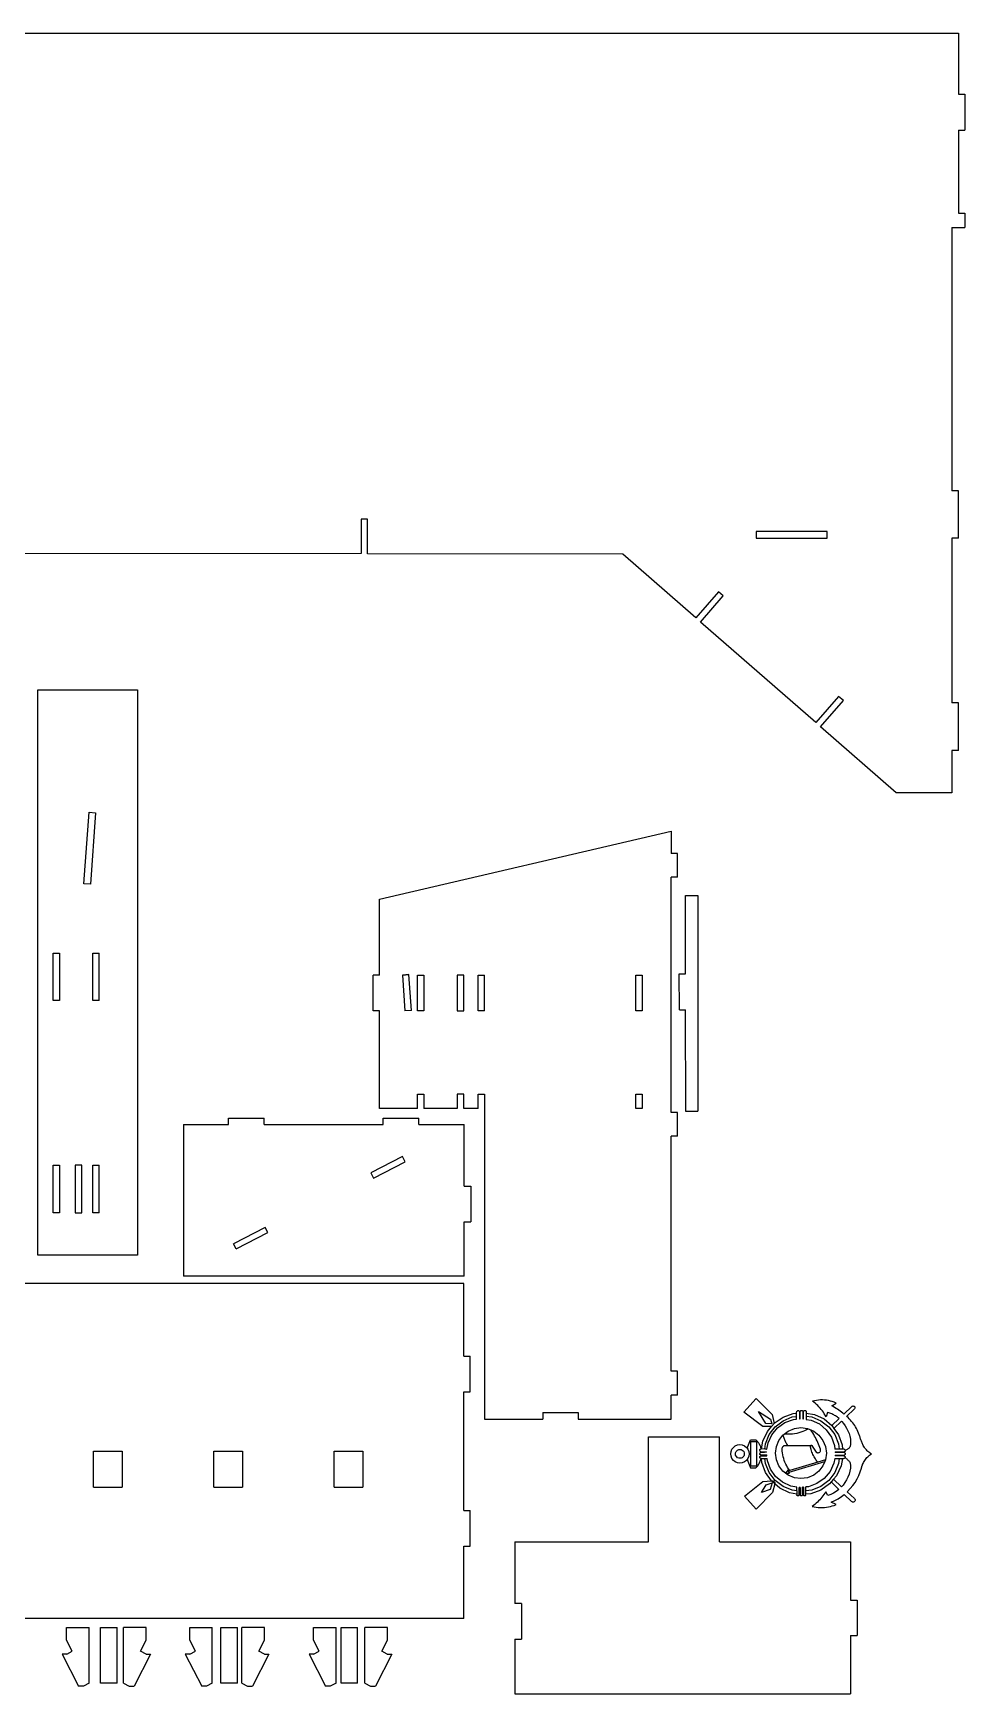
# Model space of a CAD drawing. Extents: x -1434 to 1434, y -966 to 966.
# Drawn here: x 497 to 806, y -103 to 448 of the extents above; entities that cross this region are included whole.
import ezdxf

# ---------------------------------------------------------------- set-up
doc = ezdxf.new("R2010")
doc.units = 0
doc.header["$MEASUREMENT"] = 0
doc.layers.get('0').update_dxf_attribs({"linetype": 'CONTINUOUS'})

msp = doc.modelspace()

# ---------------------------------------------------------------- linework, layer by layer
for p, q in [((268.1, 447.51), (803.99, 447.51)), ((803.99, 447.51), (803.99, 427.31)), ((803.99, 427.31), (806.12, 427.31)), ((806.12, 427.31), (806.12, 415.44)), ((803.99, 415.44), (806.12, 415.44)), ((803.99, 415.44), (803.99, 387.87)), ((803.99, 387.87), (806.12, 387.87)), ((806.12, 387.87), (806.12, 383.13)), ((801.87, 383.13), (806.12, 383.13)), ((801.87, 383.13), (801.87, 295.92)), ((804.01, 295.92), (801.87, 295.92)), ((804.01, 280.2), (804.01, 295.92)), ((606.05, 286.52), (606.05, 275.09)), ((608.18, 286.52), (606.05, 286.52)), ((608.18, 275.03), (608.18, 286.52)), ((736.95, 282.41), (736.95, 280.2)), ((760.52, 282.41), (736.95, 282.41)), ((760.52, 280.2), (760.52, 282.41)), ((606.05, 275.09), (465.17, 275.04)), ((736.95, 280.2), (760.52, 280.2)), ((804.01, 280.2), (801.87, 280.2)), ((801.87, 280.2), (801.87, 225.62)), ((692.75, 274.9), (608.18, 275.03)), ((716.92, 253.82), (692.75, 274.9)), ((724.46, 262.49), (716.92, 253.82)), ((718.52, 252.42), (726.06, 261.1)), ((726.06, 261.1), (724.46, 262.49)), ((756.71, 219.12), (718.52, 252.42)), ((498.91, 229.98), (531.88, 229.98)), ((498.91, 42.71), (498.91, 229.98)), ((531.88, 229.98), (531.88, 42.71)), ((764.26, 227.78), (756.71, 219.12)), ((758.31, 217.72), (765.86, 226.39)), ((765.86, 226.39), (764.26, 227.78)), ((804.01, 225.62), (801.87, 225.62)), ((804.01, 209.9), (804.01, 225.62)), ((783.37, 195.87), (758.31, 217.72)), ((804.01, 209.9), (801.87, 209.9)), ((801.87, 209.9), (801.87, 195.87)), ((801.87, 195.87), (783.37, 195.87)), ((514.12, 165.72), (515.86, 189.41)), ((515.86, 189.41), (518.04, 189.25)), ((518.04, 189.25), (516.3, 165.56)), ((612.11, 160.67), (708.81, 183.19)), ((708.81, 183.19), (708.81, 175.81)), ((710.9, 175.81), (708.81, 175.81)), ((710.9, 167.94), (710.9, 175.81)), ((516.3, 165.56), (514.12, 165.72)), ((710.9, 167.94), (708.81, 167.94)), ((708.81, 89.96), (708.81, 167.94)), ((612.11, 135.49), (612.11, 160.67)), ((713.51, 161.87), (717.6, 161.87)), ((713.54, 135.91), (713.51, 161.87)), ((717.6, 161.87), (717.6, 90.37)), ((503.94, 142.76), (506.06, 142.76)), ((503.94, 127.04), (503.94, 142.76)), ((506.06, 142.76), (506.06, 127.04)), ((517.13, 142.76), (519.26, 142.76)), ((517.13, 127.04), (517.13, 142.76)), ((519.26, 127.04), (519.26, 142.76)), ((609.98, 123.62), (609.98, 135.49)), ((612.11, 135.49), (609.98, 135.49)), ((621.88, 135.65), (619.7, 135.49)), ((619.7, 135.49), (621.88, 135.65)), ((619.7, 135.49), (620.57, 123.61)), ((622.75, 123.77), (621.88, 135.65)), ((621.88, 135.65), (621.88, 135.65)), ((624.73, 123.62), (624.73, 135.49)), ((624.73, 135.49), (626.85, 135.49)), ((626.85, 135.49), (626.85, 123.62)), ((640.05, 135.49), (637.92, 135.49)), ((637.92, 135.49), (637.92, 123.62)), ((640.05, 123.62), (640.05, 135.49)), ((644.82, 123.62), (644.82, 135.49)), ((644.82, 135.49), (646.96, 135.49)), ((646.96, 123.62), (646.96, 135.49)), ((697.1, 123.62), (697.1, 135.49)), ((697.1, 135.49), (699.2, 135.49)), ((699.2, 135.49), (699.2, 123.62)), ((711.5, 135.9), (713.54, 135.91)), ((711.51, 124), (711.5, 135.9)), ((506.06, 127.04), (503.94, 127.04)), ((519.26, 127.04), (517.13, 127.04)), ((612.11, 123.62), (609.98, 123.62)), ((612.11, 91.32), (612.11, 123.62)), ((622.75, 123.77), (620.57, 123.61)), ((626.85, 123.62), (624.73, 123.62)), ((637.92, 123.62), (640.05, 123.62)), ((646.96, 123.62), (644.82, 123.62)), ((699.2, 123.62), (697.1, 123.62)), ((711.51, 124), (713.59, 124)), ((713.63, 90.37), (713.59, 124)), ((624.73, 96.05), (626.85, 96.05)), ((624.73, 91.32), (624.73, 96.05)), ((626.85, 96.05), (626.85, 91.32)), ((637.92, 96.05), (637.92, 91.32)), ((640.05, 96.05), (637.92, 96.05)), ((640.05, 91.32), (640.05, 96.05)), ((644.82, 91.32), (644.82, 96.05)), ((644.82, 96.05), (646.96, 96.05)), ((646.96, 96.05), (646.96, -11.62)), ((697.1, 91.32), (697.1, 96.05)), ((697.1, 96.05), (699.2, 96.05)), ((699.2, 96.05), (699.2, 91.32)), ((562.08, 86), (562.08, 88.13)), ((562.08, 88.13), (573.94, 88.13)), ((573.94, 86), (573.94, 88.13)), ((624.73, 91.32), (612.11, 91.32)), ((613.35, 86), (613.35, 88.13)), ((613.35, 88.13), (625.22, 88.13)), ((625.22, 86), (625.22, 88.13)), ((637.92, 91.32), (626.85, 91.32)), ((644.82, 91.32), (640.05, 91.32)), ((699.2, 91.32), (697.1, 91.32)), ((710.9, 89.96), (708.81, 89.96)), ((710.9, 82.09), (710.9, 89.96)), ((713.6, 90.37), (713.63, 90.37)), ((713.63, 90.37), (717.6, 90.37)), ((547.13, 86), (562.08, 86)), ((547.13, 86), (547.13, 35.71)), ((573.94, 86), (613.35, 86)), ((625.22, 86), (640.16, 86)), ((640.16, 65.6), (640.16, 86)), ((710.9, 82.09), (708.81, 82.09)), ((708.81, 4.28), (708.81, 82.09)), ((503.94, 72.46), (506.06, 72.46)), ((503.94, 56.74), (503.94, 72.46)), ((506.06, 72.46), (506.06, 56.74)), ((513.42, 72.46), (511.24, 72.46)), ((511.24, 72.46), (511.24, 56.74)), ((513.42, 56.74), (513.42, 72.46)), ((517.13, 72.46), (519.26, 72.46)), ((517.13, 56.74), (517.13, 72.46)), ((519.26, 56.74), (519.26, 72.46)), ((619.78, 75.34), (609.28, 69.93)), ((610.17, 68.21), (620.66, 73.62)), ((620.66, 73.62), (619.78, 75.34)), ((609.28, 69.93), (610.17, 68.21)), ((640.16, 65.6), (642.37, 65.6)), ((642.37, 65.6), (642.37, 53.79)), ((506.06, 56.74), (503.94, 56.74)), ((511.24, 56.74), (513.42, 56.74)), ((519.26, 56.74), (517.13, 56.74)), ((574.28, 51.89), (563.79, 46.48)), ((564.67, 44.75), (575.17, 50.17)), ((575.17, 50.17), (574.28, 51.89)), ((640.16, 35.71), (640.16, 53.79)), ((640.16, 53.79), (642.37, 53.79)), ((564.67, 44.75), (563.79, 46.48)), ((531.88, 42.71), (498.91, 42.71)), ((640.1, 33.27), (326.8, 33.27)), ((640.16, 35.71), (547.13, 35.71)), ((640.1, 9.27), (640.1, 33.27)), ((640.1, 9.27), (642.23, 9.27)), ((642.23, -2.54), (642.23, 9.27)), ((710.9, 4.28), (708.81, 4.28)), ((710.9, -3.67), (710.9, 4.28)), ((640.1, -41.91), (640.1, -2.54)), ((640.1, -2.54), (642.23, -2.54)), ((710.9, -3.67), (708.81, -3.67)), ((708.81, -11.62), (708.81, -3.67)), ((732.92, -9.32), (737.01, -4.81)), ((737.01, -4.81), (742.23, -10.11)), ((756.92, -5.4), (756.27, -5.52)), ((757.59, -5.32), (756.92, -5.4)), ((758.25, -5.28), (757.59, -5.32)), ((758.92, -5.28), (758.25, -5.28)), ((759.59, -5.31), (758.92, -5.28)), ((760.25, -5.39), (759.59, -5.31)), ((760.91, -5.5), (760.25, -5.39)), ((761.56, -5.65), (760.91, -5.5)), ((666.23, -9.41), (666.23, -11.62)), ((666.23, -9.41), (677.97, -9.41)), ((677.97, -9.41), (677.97, -11.62)), ((739.16, -14.06), (732.92, -9.32)), ((740.14, -13.02), (737.72, -9.08)), ((737.72, -9.08), (741.67, -11.62)), ((742.23, -10.11), (742.94, -13.04)), ((742.98, -13), (745.89, -10.97)), ((745.87, -12.18), (748.9, -10.92)), ((745.89, -10.97), (749.22, -9.76)), ((748.9, -10.92), (750.39, -10.73)), ((749.22, -9.76), (750.39, -9.66)), ((750.39, -9.28), (750.4, -9.15)), ((750.39, -9.66), (750.39, -9.28)), ((750.39, -10.73), (750.39, -9.66)), ((750.39, -11.64), (750.39, -10.73)), ((750.4, -9.15), (750.45, -9.04)), ((750.45, -9.04), (750.53, -8.94)), ((750.53, -8.94), (750.63, -8.87)), ((750.63, -8.87), (750.74, -8.82)), ((750.74, -8.82), (750.86, -8.8)), ((750.86, -8.8), (750.99, -8.82)), ((750.99, -8.82), (751.1, -8.87)), ((751.1, -8.87), (751.2, -8.94)), ((751.2, -8.94), (751.27, -9.04)), ((751.27, -9.04), (751.32, -9.15)), ((751.32, -9.15), (751.34, -9.28)), ((751.34, -9.28), (751.34, -9.58)), ((751.34, -9.58), (751.54, -9.56)), ((751.34, -9.58), (751.34, -10.6)), ((751.34, -10.6), (751.54, -10.57)), ((751.34, -10.6), (751.34, -11.55)), ((751.54, -9.22), (751.56, -9.1)), ((751.54, -9.56), (751.54, -9.22)), ((751.54, -10.57), (751.54, -9.56)), ((751.54, -11.54), (751.54, -10.57)), ((751.56, -9.1), (751.61, -8.98)), ((751.61, -8.98), (751.68, -8.88)), ((751.68, -8.88), (751.78, -8.81)), ((751.78, -8.81), (751.89, -8.76)), ((751.89, -8.76), (752.02, -8.74)), ((752.02, -8.74), (752.14, -8.76)), ((752.14, -8.76), (752.26, -8.81)), ((752.26, -8.81), (752.35, -8.88)), ((752.35, -8.88), (752.43, -8.98)), ((752.43, -8.98), (752.48, -9.1)), ((752.48, -9.1), (752.49, -9.22)), ((752.49, -9.22), (752.49, -9.48)), ((752.49, -9.48), (752.63, -9.47)), ((752.49, -9.48), (752.49, -10.54)), ((752.49, -10.54), (752.63, -10.56)), ((752.49, -10.54), (752.49, -11.51)), ((752.63, -9.22), (752.64, -9.1)), ((752.63, -9.47), (752.63, -9.22)), ((752.63, -10.56), (752.63, -9.47)), ((752.63, -11.53), (752.63, -10.56)), ((752.64, -9.1), (752.69, -8.98)), ((752.69, -8.98), (752.77, -8.88)), ((752.77, -8.88), (752.86, -8.81)), ((752.86, -8.81), (752.98, -8.76)), ((752.98, -8.76), (753.1, -8.74)), ((753.1, -8.74), (753.22, -8.76)), ((753.22, -8.76), (753.34, -8.81)), ((753.34, -8.81), (753.44, -8.88)), ((753.44, -8.88), (753.51, -8.98)), ((753.51, -8.98), (753.56, -9.1)), ((753.56, -9.1), (753.58, -9.22)), ((753.58, -9.22), (753.58, -9.6)), ((753.58, -9.6), (753.58, -10.68)), ((753.58, -9.6), (756.26, -10.08)), ((753.58, -10.68), (753.58, -11.7)), ((753.58, -10.68), (755.39, -10.92)), ((755.39, -10.92), (758.42, -12.18)), ((756.27, -5.52), (755.62, -5.68)), ((756.08, -6.02), (755.62, -5.68)), ((756.53, -6.39), (756.08, -6.02)), ((756.26, -10.08), (759.47, -11.58)), ((756.96, -6.77), (756.53, -6.39)), ((757.38, -7.16), (756.96, -6.77)), ((757.79, -7.57), (757.38, -7.16)), ((758.17, -8), (757.79, -7.57)), ((758.55, -8.44), (758.17, -8)), ((758.9, -8.89), (758.55, -8.44)), ((759.24, -9.36), (758.9, -8.89)), ((759.55, -9.84), (759.24, -9.36)), ((759.85, -10.34), (759.55, -9.84)), ((760.13, -10.84), (759.85, -10.34)), ((760.65, -9.41), (760.13, -10.84)), ((761, -9.52), (760.65, -9.41)), ((761.34, -9.64), (761, -9.52)), ((761.68, -9.77), (761.34, -9.64)), ((762.2, -5.84), (761.56, -5.65)), ((762.01, -9.9), (761.68, -9.77)), ((762, -7.2), (763.45, -6.33)), ((762.49, -7.48), (762, -7.2)), ((762.34, -10.05), (762.01, -9.9)), ((762.83, -6.06), (762.2, -5.84)), ((762.66, -10.22), (762.34, -10.05)), ((762.97, -7.77), (762.49, -7.48)), ((762.98, -10.39), (762.66, -10.22)), ((763.45, -6.33), (762.83, -6.06)), ((763.44, -8.06), (762.97, -7.77)), ((763.29, -10.57), (762.98, -10.39)), ((763.6, -10.76), (763.29, -10.57)), ((763.91, -8.37), (763.44, -8.06)), ((763.9, -10.97), (763.6, -10.76)), ((764.19, -11.18), (763.9, -10.97)), ((764.37, -8.69), (763.91, -8.37)), ((764.83, -9.01), (764.37, -8.69)), ((765.28, -9.34), (764.83, -9.01)), ((765.72, -9.68), (765.28, -9.34)), ((766.03, -9.93), (765.72, -9.68)), ((768.68, -7.43), (766.03, -9.93)), ((766.96, -10.71), (769.5, -8.3)), ((767.01, -10.76), (766.96, -10.71)), ((767.42, -11.13), (767.01, -10.76)), ((768.68, -7.43), (768.8, -7.33)), ((768.8, -7.33), (768.95, -7.28)), ((768.95, -7.28), (769.11, -7.26)), ((769.11, -7.26), (769.26, -7.29)), ((769.26, -7.29), (769.4, -7.35)), ((769.4, -7.35), (769.53, -7.45)), ((769.6, -8.18), (769.5, -8.3)), ((769.53, -7.45), (769.62, -7.58)), ((769.67, -8.04), (769.6, -8.18)), ((769.62, -7.58), (769.68, -7.72)), ((769.69, -7.88), (769.67, -8.04)), ((769.68, -7.72), (769.69, -7.88)), ((646.96, -11.62), (666.23, -11.62)), ((677.97, -11.62), (708.81, -11.62)), ((742.09, -14.06), (739.16, -14.06)), ((739.18, -18.93), (740.69, -15.72)), ((742.13, -13.18), (740.14, -13.02)), ((740.69, -15.72), (742.09, -14.06)), ((741.28, -16.77), (743.28, -14.17)), ((741.67, -11.62), (742.13, -13.18)), ((742.09, -14.06), (742.94, -13.04)), ((742.16, -16.78), (744.06, -14.49)), ((742.94, -13.04), (742.98, -13)), ((743.28, -14.17), (745.87, -12.18)), ((744.06, -14.49), (746.5, -12.77)), ((746.29, -16.58), (747.6, -15.58)), ((746.5, -12.77), (749.29, -11.74)), ((747.6, -15.58), (749.63, -14.74)), ((749.73, -16.48), (749.05, -16.57)), ((749.29, -11.74), (750.39, -11.64)), ((749.63, -14.74), (751.81, -14.45)), ((750.41, -16.35), (749.73, -16.48)), ((751.08, -16.18), (750.41, -16.35)), ((751.74, -15.98), (751.08, -16.18)), ((751.34, -11.55), (751.54, -11.54)), ((752.39, -15.75), (751.74, -15.98)), ((751.81, -14.45), (753.99, -14.74)), ((753.02, -15.48), (752.39, -15.75)), ((752.49, -11.51), (752.63, -11.53)), ((752.49, -11.51), (752.49, -11.54)), ((753.64, -15.17), (753.02, -15.48)), ((753.58, -11.7), (755.2, -11.97)), ((754.24, -14.84), (753.64, -15.17)), ((753.99, -14.74), (754.24, -14.84)), ((754.24, -14.84), (755.08, -15.19)), ((755.41, -15.69), (755.08, -15.19)), ((755.08, -15.19), (756.03, -15.58)), ((755.2, -11.97), (757.91, -13.22)), ((755.73, -16.2), (755.41, -15.69)), ((756.03, -16.71), (755.73, -16.2)), ((756.03, -15.58), (757.77, -16.92)), ((757.91, -13.22), (760.2, -15.13)), ((758.42, -12.18), (761.02, -14.17)), ((759.47, -11.58), (762.02, -13.73)), ((760.2, -15.13), (761.92, -17.56)), ((761.02, -14.17), (763.01, -16.77)), ((764.48, -11.4), (762.02, -13.73)), ((762.02, -13.73), (762.19, -13.87)), ((762.19, -13.87), (762.76, -14.68)), ((762.76, -14.68), (765.25, -12.32)), ((762.76, -14.68), (764.22, -16.78)), ((764.48, -11.4), (764.19, -11.18)), ((765.25, -12.32), (765.31, -12.37)), ((765.31, -12.37), (765.92, -13.09)), ((765.92, -13.09), (766.47, -13.86)), ((766.47, -13.86), (766.96, -14.67)), ((766.96, -14.67), (767.39, -15.52)), ((767.39, -15.52), (767.74, -16.39)), ((767.83, -11.53), (767.42, -11.13)), ((767.74, -16.39), (768.02, -17.3)), ((768.23, -11.93), (767.83, -11.53)), ((768.6, -12.36), (768.23, -11.93)), ((768.96, -12.8), (768.6, -12.36)), ((769.3, -13.26), (768.96, -12.8)), ((769.62, -13.73), (769.3, -13.26)), ((769.92, -14.21), (769.62, -13.73)), ((770.2, -14.7), (769.92, -14.21)), ((770.46, -15.21), (770.2, -14.7)), ((770.7, -15.72), (770.46, -15.21)), ((770.92, -16.25), (770.7, -15.72)), ((771.11, -16.78), (770.92, -16.25)), ((701.25, -17.52), (724.82, -17.52)), ((701.25, -52.33), (701.25, -17.52)), ((724.82, -52.33), (724.82, -17.52)), ((728.63, -22.34), (728.93, -21.61)), ((728.93, -21.61), (729.42, -20.98)), ((729.42, -20.98), (730.05, -20.49)), ((730.05, -20.49), (730.78, -20.19)), ((730.53, -22.09), (730.83, -21.86)), ((730.78, -20.19), (731.57, -20.08)), ((730.83, -21.86), (731.19, -21.71)), ((731.19, -21.71), (731.57, -21.66)), ((731.57, -20.08), (732.36, -20.19)), ((731.57, -21.66), (731.95, -21.71)), ((731.95, -21.71), (732.3, -21.86)), ((732.3, -21.86), (732.61, -22.09)), ((732.36, -20.19), (733.09, -20.49)), ((733.09, -20.49), (733.72, -20.98)), ((733.72, -20.98), (733.96, -21.29)), ((733.96, -21.29), (735.14, -18.48)), ((733.96, -21.29), (734.21, -21.61)), ((734.21, -21.61), (734.51, -22.34)), ((735.14, -18.48), (736.88, -18.48)), ((735.19, -18.99), (737.13, -18.99)), ((735.19, -27.21), (735.19, -18.99)), ((736.88, -18.48), (737.09, -18.68)), ((737.09, -18.68), (737.29, -18.9)), ((737.13, -18.99), (737.13, -27.21)), ((737.29, -18.9), (737.48, -19.13)), ((737.48, -19.13), (737.66, -19.36)), ((737.66, -19.36), (737.83, -19.61)), ((737.83, -19.61), (737.98, -19.86)), ((737.98, -19.86), (738.12, -20.12)), ((738.12, -20.12), (738.25, -20.39)), ((738.13, -21.94), (738.16, -21.82)), ((738.14, -22.06), (738.13, -21.94)), ((738.16, -21.82), (738.21, -21.71)), ((738.21, -21.71), (738.29, -21.62)), ((738.25, -20.39), (738.36, -20.66)), ((738.29, -21.62), (738.39, -21.56)), ((738.36, -20.66), (738.46, -20.94)), ((738.39, -21.56), (738.5, -21.52)), ((738.46, -20.94), (738.55, -21.23)), ((738.5, -21.52), (738.62, -21.51)), ((738.55, -21.23), (738.62, -21.51)), ((738.72, -21.52), (738.62, -21.51)), ((738.72, -21.52), (739.18, -18.93)), ((739.8, -21.56), (738.72, -21.52)), ((739.8, -21.56), (740.03, -19.79)), ((740.41, -21.59), (739.8, -21.56)), ((740.03, -19.79), (741.28, -16.77)), ((740.41, -21.59), (740.55, -21.59)), ((740.55, -21.59), (740.91, -19.49)), ((740.91, -19.49), (742.16, -16.78)), ((743.39, -22.88), (743.67, -20.7)), ((743.67, -20.7), (744.51, -18.66)), ((744.51, -18.66), (745.85, -16.92)), ((745.59, -21.43), (745.6, -21.31)), ((745.59, -21.56), (745.59, -21.43)), ((745.62, -22.2), (745.59, -21.56)), ((745.6, -21.31), (745.63, -21.19)), ((745.63, -21.19), (745.66, -21.07)), ((745.66, -21.07), (745.71, -20.95)), ((745.71, -20.95), (745.77, -20.84)), ((745.77, -20.84), (745.83, -20.74)), ((745.83, -20.74), (745.91, -20.64)), ((745.85, -16.92), (746.29, -16.58)), ((745.85, -16.92), (745.94, -17.22)), ((745.91, -20.64), (746, -20.55)), ((745.94, -17.22), (746.03, -17.51)), ((746, -20.55), (746.09, -20.46)), ((746.03, -17.51), (746.13, -17.81)), ((746.09, -20.46), (746.19, -20.39)), ((746.13, -17.81), (746.23, -18.1)), ((746.19, -20.39), (746.29, -20.32)), ((746.23, -18.1), (746.34, -18.39)), ((746.98, -16.63), (746.29, -16.58)), ((746.29, -20.32), (747.31, -20.32)), ((746.34, -18.39), (746.46, -18.67)), ((746.46, -18.67), (746.59, -18.96)), ((746.59, -18.96), (746.72, -19.24)), ((746.72, -19.24), (746.86, -19.51)), ((746.86, -19.51), (747, -19.79)), ((747.67, -16.65), (746.98, -16.63)), ((747, -19.79), (747.15, -20.06)), ((747.15, -20.06), (747.31, -20.32)), ((747.31, -20.32), (755.08, -20.32)), ((748.36, -16.63), (747.67, -16.65)), ((749.05, -16.57), (748.36, -16.63)), ((755.03, -20.65), (755.04, -20.57)), ((755.03, -20.73), (755.03, -20.65)), ((755.03, -20.81), (755.03, -20.73)), ((755.03, -20.9), (755.03, -20.81)), ((755.03, -20.98), (755.03, -20.9)), ((755.04, -21.06), (755.03, -20.98)), ((755.04, -20.57), (755.05, -20.49)), ((755.05, -21.14), (755.04, -21.06)), ((755.05, -20.49), (755.07, -20.4)), ((755.07, -21.23), (755.05, -21.14)), ((755.07, -20.4), (755.08, -20.32)), ((755.08, -21.31), (755.07, -21.23)), ((755.08, -20.32), (755.13, -20.3)), ((755.19, -21.72), (755.08, -21.31)), ((755.13, -20.3), (755.18, -20.28)), ((755.18, -20.28), (755.23, -20.27)), ((755.31, -22.13), (755.19, -21.72)), ((755.23, -20.27), (755.28, -20.26)), ((755.28, -20.26), (755.34, -20.27)), ((755.34, -20.27), (755.39, -20.29)), ((755.39, -20.29), (755.43, -20.32)), ((755.43, -20.32), (755.47, -20.35)), ((755.47, -20.35), (755.51, -20.39)), ((755.51, -20.39), (755.54, -20.43)), ((755.54, -20.43), (755.56, -20.48)), ((755.56, -20.48), (755.57, -20.54)), ((755.57, -20.54), (756.81, -22.52)), ((756.33, -17.24), (756.03, -16.71)), ((756.61, -17.76), (756.33, -17.24)), ((756.88, -18.3), (756.61, -17.76)), ((757.14, -18.84), (756.88, -18.3)), ((757.39, -19.38), (757.14, -18.84)), ((757.63, -19.93), (757.39, -19.38)), ((757.85, -20.49), (757.63, -19.93)), ((757.77, -16.92), (759.11, -18.66)), ((758.06, -21.05), (757.85, -20.49)), ((758.26, -21.62), (758.06, -21.05)), ((758.3, -21.81), (758.26, -21.62)), ((758.26, -22.19), (758.3, -22)), ((758.3, -22), (758.3, -21.81)), ((759.11, -18.66), (759.95, -20.7)), ((759.95, -20.7), (760.24, -22.88)), ((761.92, -17.56), (762.95, -20.36)), ((762.95, -20.36), (763.06, -21.63)), ((763.01, -16.77), (764.27, -19.79)), ((764.51, -21.63), (763.06, -21.63)), ((764.22, -16.78), (765.43, -20.12)), ((764.27, -19.79), (764.51, -21.63)), ((765.56, -21.63), (764.51, -21.63)), ((765.43, -20.12), (765.56, -21.63)), ((766.1, -21.63), (765.56, -21.63)), ((766.1, -21.63), (766.21, -21.64)), ((766.21, -21.64), (766.31, -21.69)), ((766.31, -21.69), (766.4, -21.75)), ((766.4, -21.75), (766.46, -21.84)), ((766.46, -21.84), (766.5, -21.94)), ((766.71, -21.89), (766.5, -21.94)), ((766.5, -21.94), (766.52, -22.05)), ((766.92, -21.83), (766.71, -21.89)), ((767.11, -21.74), (766.92, -21.83)), ((767.29, -21.63), (767.11, -21.74)), ((767.47, -21.5), (767.29, -21.63)), ((767.62, -21.36), (767.47, -21.5)), ((767.77, -21.2), (767.62, -21.36)), ((767.89, -21.02), (767.77, -21.2)), ((768, -20.84), (767.89, -21.02)), ((768.08, -20.64), (768, -20.84)), ((768.02, -17.3), (768.08, -17.53)), ((768.08, -17.53), (768.14, -17.78)), ((768.15, -20.44), (768.08, -20.64)), ((768.14, -17.78), (768.18, -18.02)), ((768.19, -20.23), (768.15, -20.44)), ((768.18, -18.02), (768.21, -18.26)), ((768.22, -19.98), (768.19, -20.23)), ((768.21, -18.26), (768.24, -18.51)), ((768.25, -19.74), (768.22, -19.98)), ((768.24, -18.51), (768.26, -18.75)), ((768.26, -19.49), (768.25, -19.74)), ((768.26, -18.75), (768.27, -19)), ((768.27, -19.24), (768.26, -19.49)), ((768.27, -19), (768.27, -19.24)), ((771.2, -17.06), (771.11, -16.78)), ((771.3, -17.33), (771.2, -17.06)), ((771.39, -17.61), (771.3, -17.33)), ((771.49, -17.88), (771.39, -17.61)), ((771.58, -18.16), (771.49, -17.88)), ((771.68, -18.43), (771.58, -18.16)), ((771.78, -18.71), (771.68, -18.43)), ((771.87, -18.98), (771.78, -18.71)), ((771.97, -19.25), (771.87, -18.98)), ((772.07, -19.53), (771.97, -19.25)), ((772.17, -19.8), (772.07, -19.53)), ((772.27, -20.07), (772.17, -19.8)), ((772.44, -20.39), (772.27, -20.07)), ((772.63, -20.7), (772.44, -20.39)), ((772.83, -21), (772.63, -20.7)), ((773.04, -21.29), (772.83, -21)), ((773.27, -21.57), (773.04, -21.29)), ((773.51, -21.84), (773.27, -21.57)), ((773.77, -22.1), (773.51, -21.84)), ((517.35, -22.23), (526.89, -22.23)), ((517.35, -34.16), (517.35, -22.23)), ((526.89, -22.23), (526.89, -34.16)), ((557.23, -34.16), (557.23, -22.23)), ((557.23, -22.23), (566.77, -22.23)), ((566.77, -22.23), (566.77, -34.16)), ((597.11, -22.23), (606.65, -22.23)), ((597.11, -34.16), (597.11, -22.23)), ((606.65, -22.23), (606.65, -34.16)), ((728.52, -23.13), (728.63, -22.34)), ((728.63, -23.92), (728.52, -23.13)), ((728.93, -24.65), (728.63, -23.92)), ((729.42, -25.28), (728.93, -24.65)), ((730.05, -25.77), (729.42, -25.28)), ((730.78, -26.07), (730.05, -25.77)), ((730.1, -23.13), (730.15, -22.75)), ((730.15, -23.51), (730.1, -23.13)), ((730.15, -22.75), (730.3, -22.39)), ((730.3, -23.86), (730.15, -23.51)), ((730.3, -22.39), (730.53, -22.09)), ((730.53, -24.17), (730.3, -23.86)), ((730.83, -24.4), (730.53, -24.17)), ((731.57, -26.17), (730.78, -26.07)), ((731.19, -24.55), (730.83, -24.4)), ((731.57, -24.6), (731.19, -24.55)), ((731.95, -24.55), (731.57, -24.6)), ((732.36, -26.07), (731.57, -26.17)), ((732.3, -24.4), (731.95, -24.55)), ((732.61, -24.17), (732.3, -24.4)), ((733.09, -25.77), (732.36, -26.07)), ((732.61, -22.09), (732.84, -22.39)), ((732.84, -23.86), (732.61, -24.17)), ((732.84, -22.39), (732.99, -22.75)), ((732.99, -23.51), (732.84, -23.86)), ((732.99, -22.75), (733.04, -23.13)), ((733.04, -23.13), (732.99, -23.51)), ((733.72, -25.28), (733.09, -25.77)), ((733.96, -24.97), (733.72, -25.28)), ((734.21, -24.65), (733.96, -24.97)), ((733.96, -24.97), (735.14, -27.73)), ((734.51, -23.92), (734.21, -24.65)), ((734.51, -22.34), (734.61, -23.13)), ((734.61, -23.13), (734.51, -23.92)), ((737.13, -27.21), (735.19, -27.21)), ((737.09, -27.52), (737.29, -27.3)), ((737.29, -27.3), (737.47, -27.07)), ((737.47, -27.07), (737.65, -26.83)), ((737.65, -26.83), (737.81, -26.58)), ((737.81, -26.58), (737.96, -26.33)), ((737.96, -26.33), (738.1, -26.06)), ((738.1, -26.06), (738.22, -25.79)), ((738.13, -23.09), (738.15, -22.98)), ((738.15, -23.19), (738.13, -23.09)), ((738.18, -22.17), (738.14, -22.06)), ((738.14, -24.23), (738.16, -24.11)), ((738.16, -24.34), (738.14, -24.23)), ((738.15, -22.98), (738.19, -22.89)), ((738.19, -23.29), (738.15, -23.19)), ((738.16, -24.11), (738.2, -24.01)), ((738.2, -24.45), (738.16, -24.34)), ((738.25, -22.27), (738.18, -22.17)), ((738.19, -22.89), (738.25, -22.8)), ((738.25, -23.37), (738.19, -23.29)), ((738.2, -24.01), (738.27, -23.92)), ((738.27, -24.54), (738.2, -24.45)), ((738.22, -25.79), (738.33, -25.52)), ((738.34, -22.35), (738.25, -22.27)), ((738.25, -22.8), (738.33, -22.74)), ((738.33, -23.43), (738.25, -23.37)), ((738.27, -23.92), (738.36, -23.85)), ((738.36, -24.61), (738.27, -24.54)), ((738.33, -22.74), (738.43, -22.7)), ((738.43, -23.47), (738.33, -23.43)), ((738.33, -25.52), (738.43, -25.24)), ((738.44, -22.4), (738.34, -22.35)), ((738.36, -23.85), (738.46, -23.81)), ((738.46, -24.65), (738.36, -24.61)), ((738.43, -22.7), (738.53, -22.69)), ((738.53, -23.49), (738.43, -23.47)), ((738.43, -25.24), (738.51, -24.95)), ((738.56, -22.43), (738.44, -22.4)), ((738.46, -23.81), (738.58, -23.79)), ((738.58, -24.66), (738.46, -24.65)), ((738.51, -24.95), (738.58, -24.66)), ((738.56, -22.43), (738.53, -22.69)), ((739.65, -22.65), (738.53, -22.69)), ((738.53, -23.49), (739.66, -23.49)), ((738.58, -23.79), (738.53, -23.49)), ((738.56, -22.43), (739.68, -22.43)), ((738.58, -23.79), (739.7, -23.79)), ((738.58, -24.66), (738.75, -24.66)), ((738.75, -24.66), (739.81, -24.66)), ((738.87, -25.96), (738.75, -24.66)), ((740.07, -29.3), (738.87, -25.96)), ((739.65, -22.65), (739.68, -22.43)), ((740.42, -22.62), (739.65, -22.65)), ((739.66, -23.49), (740.5, -23.49)), ((739.7, -23.79), (739.66, -23.49)), ((739.68, -22.43), (740.41, -22.43)), ((739.7, -23.79), (740.53, -23.79)), ((739.81, -24.66), (740.61, -24.66)), ((740.03, -26.29), (739.81, -24.66)), ((741.28, -29.31), (740.03, -26.29)), ((740.42, -22.62), (740.41, -22.43)), ((740.53, -23.79), (740.5, -23.49)), ((740.68, -25.39), (740.61, -24.66)), ((741.71, -28.19), (740.68, -25.39)), ((743.67, -25.06), (743.39, -22.88)), ((744.51, -27.09), (743.67, -25.06)), ((745.85, -28.84), (744.51, -27.09)), ((745.68, -22.84), (745.62, -22.2)), ((745.78, -23.47), (745.68, -22.84)), ((745.92, -24.1), (745.78, -23.47)), ((746.09, -24.72), (745.92, -24.1)), ((746.29, -25.33), (746.09, -24.72)), ((746.52, -25.93), (746.29, -25.33)), ((746.79, -26.51), (746.52, -25.93)), ((747.09, -27.08), (746.79, -26.51)), ((747.41, -27.63), (747.09, -27.08)), ((747.92, -29.24), (759.72, -25.61)), ((757.38, -25.85), (748.16, -28.68)), ((755.45, -22.54), (755.31, -22.13)), ((755.61, -22.93), (755.45, -22.54)), ((755.78, -23.33), (755.61, -22.93)), ((755.97, -23.71), (755.78, -23.33)), ((756.17, -24.09), (755.97, -23.71)), ((756.38, -24.46), (756.17, -24.09)), ((756.61, -24.82), (756.38, -24.46)), ((756.86, -25.17), (756.61, -24.82)), ((756.81, -22.52), (756.96, -22.65)), ((757.11, -25.51), (756.86, -25.17)), ((756.96, -22.65), (757.14, -22.73)), ((757.38, -25.85), (757.11, -25.51)), ((757.14, -22.73), (757.33, -22.77)), ((757.33, -22.77), (757.53, -22.77)), ((759.95, -25.06), (757.38, -25.85)), ((757.53, -22.77), (757.72, -22.73)), ((757.72, -22.73), (757.9, -22.64)), ((759.11, -27.09), (757.77, -28.84)), ((757.9, -22.64), (758.05, -22.52)), ((758.05, -22.52), (758.17, -22.37)), ((758.17, -22.37), (758.26, -22.19)), ((759.72, -25.61), (759.11, -27.09)), ((759.95, -25.06), (759.72, -25.61)), ((760.24, -22.88), (759.95, -25.06)), ((762.71, -26.26), (761.47, -28.97)), ((762.99, -24.63), (762.71, -26.26)), ((762.99, -24.63), (764.48, -24.63)), ((764.27, -26.29), (763.01, -29.31)), ((763.14, -22.47), (763.16, -22.7)), ((763.14, -22.47), (764.62, -22.47)), ((763.18, -23.55), (763.14, -23.79)), ((764.59, -23.79), (763.14, -23.79)), ((764.65, -22.7), (763.16, -22.7)), ((763.18, -23.55), (764.63, -23.55)), ((765.11, -27.15), (763.61, -30.37)), ((764.48, -24.63), (764.27, -26.29)), ((764.48, -24.63), (765.56, -24.63)), ((764.63, -23.55), (764.59, -23.79)), ((765.71, -23.79), (764.59, -23.79)), ((764.62, -22.47), (765.63, -22.47)), ((764.62, -22.47), (764.65, -22.7)), ((764.63, -23.55), (765.72, -23.55)), ((765.65, -22.7), (764.65, -22.7)), ((765.56, -24.63), (765.11, -27.15)), ((765.56, -24.63), (766.01, -24.63)), ((765.63, -22.47), (766.1, -22.47)), ((765.63, -22.47), (765.65, -22.7)), ((766.1, -22.7), (765.65, -22.7)), ((765.73, -23.66), (765.71, -23.79)), ((766.01, -23.79), (765.71, -23.79)), ((765.72, -23.55), (766.1, -23.55)), ((765.72, -23.55), (765.73, -23.66)), ((766.01, -23.79), (766.12, -23.8)), ((766.12, -24.62), (766.01, -24.63)), ((766.21, -22.46), (766.1, -22.47)), ((766.1, -22.7), (766.21, -22.72)), ((766.21, -23.53), (766.1, -23.55)), ((766.12, -23.8), (766.22, -23.85)), ((766.22, -24.58), (766.12, -24.62)), ((766.31, -22.42), (766.21, -22.46)), ((766.21, -22.72), (766.31, -22.76)), ((766.31, -23.49), (766.21, -23.53)), ((766.22, -23.85), (766.31, -23.91)), ((766.31, -24.51), (766.22, -24.58)), ((766.4, -22.35), (766.31, -22.42)), ((766.31, -22.76), (766.4, -22.83)), ((766.4, -23.42), (766.31, -23.49)), ((766.31, -23.91), (766.38, -24)), ((766.38, -24.42), (766.31, -24.51)), ((766.38, -24), (766.42, -24.1)), ((766.42, -24.32), (766.38, -24.42)), ((766.46, -22.26), (766.4, -22.35)), ((766.4, -22.83), (766.46, -22.91)), ((766.46, -23.34), (766.4, -23.42)), ((766.42, -24.1), (766.43, -24.21)), ((766.43, -24.21), (766.42, -24.32)), ((766.42, -24.32), (766.56, -24.44)), ((766.5, -22.16), (766.46, -22.26)), ((766.46, -22.91), (766.5, -23.02)), ((766.5, -23.23), (766.46, -23.34)), ((766.52, -22.05), (766.5, -22.16)), ((766.5, -23.02), (766.52, -23.13)), ((766.52, -23.13), (766.5, -23.23)), ((766.56, -24.44), (766.7, -24.55)), ((766.7, -24.55), (766.84, -24.67)), ((766.84, -24.67), (766.98, -24.79)), ((766.98, -24.79), (767.11, -24.92)), ((767.11, -24.92), (767.25, -25.04)), ((767.25, -25.04), (767.38, -25.17)), ((767.38, -25.17), (767.51, -25.29)), ((767.51, -25.29), (767.64, -25.43)), ((767.64, -25.43), (767.76, -25.56)), ((767.76, -25.56), (767.89, -25.69)), ((767.89, -25.69), (768.01, -25.83)), ((768.01, -25.83), (768.06, -25.99)), ((768.06, -25.99), (768.1, -26.15)), ((768.1, -26.15), (768.14, -26.32)), ((768.14, -26.32), (768.17, -26.48)), ((768.17, -26.48), (768.19, -26.65)), ((768.19, -26.65), (768.21, -26.82)), ((768.21, -26.82), (768.23, -26.99)), ((768.23, -27.5), (768.22, -27.66)), ((768.23, -26.99), (768.23, -27.16)), ((768.23, -27.16), (768.23, -27.33)), ((768.23, -27.33), (768.23, -27.5)), ((771.95, -27.54), (771.98, -27.44)), ((771.98, -27.44), (772.01, -27.35)), ((772.01, -27.35), (772.04, -27.25)), ((772.04, -27.25), (772.07, -27.16)), ((772.07, -27.16), (772.11, -27.06)), ((772.11, -27.06), (772.14, -26.96)), ((772.14, -26.96), (772.17, -26.87)), ((772.17, -26.87), (772.2, -26.77)), ((772.2, -26.77), (772.24, -26.68)), ((772.24, -26.68), (772.38, -26.32)), ((772.38, -26.32), (772.55, -25.96)), ((772.55, -25.96), (772.73, -25.62)), ((772.73, -25.62), (772.94, -25.29)), ((772.94, -25.29), (773.16, -24.97)), ((773.16, -24.97), (773.41, -24.67)), ((773.41, -24.67), (773.67, -24.38)), ((773.67, -24.38), (773.95, -24.1)), ((774.03, -22.34), (773.77, -22.1)), ((773.95, -24.1), (774.24, -23.85)), ((774.31, -22.57), (774.03, -22.34)), ((774.24, -23.85), (774.55, -23.61)), ((774.6, -22.79), (774.31, -22.57)), ((774.55, -23.61), (774.87, -23.39)), ((774.9, -23), (774.6, -22.79)), ((774.87, -23.39), (775.2, -23.19)), ((775.2, -23.19), (774.9, -23)), ((733.06, -37.16), (739.18, -32.33)), ((735.14, -27.73), (736.88, -27.73)), ((736.88, -27.73), (737.09, -27.52)), ((739.18, -32.33), (742.03, -32.1)), ((742.03, -32.1), (740.07, -29.3)), ((740.32, -33.34), (742.28, -32.71)), ((743.28, -31.91), (741.28, -29.31)), ((742.28, -32.71), (741.65, -34.96)), ((743.43, -30.62), (741.71, -28.19)), ((742.03, -32.1), (742.62, -32.05)), ((742.11, -32.21), (742.03, -32.1)), ((743.11, -33.06), (742.11, -32.21)), ((742.62, -32.05), (743.19, -32.73)), ((743.19, -32.73), (743.11, -33.06)), ((745.87, -33.91), (743.28, -31.91)), ((745.72, -32.53), (743.43, -30.62)), ((748.43, -33.78), (745.72, -32.53)), ((746.73, -29.51), (745.85, -28.84)), ((747.55, -28.44), (746.73, -29.51)), ((746.73, -29.51), (748.04, -29.51)), ((747.6, -30.17), (746.73, -29.51)), ((747.77, -28.17), (747.41, -27.63)), ((747.72, -28.81), (747.55, -28.44)), ((749.63, -31.02), (747.6, -30.17)), ((748.16, -28.68), (747.72, -28.81)), ((747.92, -29.24), (747.72, -28.81)), ((748.16, -28.68), (747.77, -28.17)), ((748.04, -29.51), (747.92, -29.24)), ((751.81, -31.3), (749.63, -31.02)), ((753.99, -31.02), (751.81, -31.3)), ((756.03, -30.17), (753.99, -31.02)), ((757.13, -32.98), (754.33, -34.01)), ((757.77, -28.84), (756.03, -30.17)), ((759.56, -31.26), (757.13, -32.98)), ((761.02, -31.91), (758.42, -33.91)), ((761.47, -28.97), (759.56, -31.26)), ((763.01, -29.31), (761.02, -31.91)), ((761.87, -32.43), (761.32, -33.08)), ((762.62, -31.54), (761.87, -32.43)), ((764.32, -34.97), (761.87, -32.43)), ((763.61, -30.37), (762.62, -31.54)), ((765.3, -34.02), (762.62, -31.54)), ((766.4, -32.66), (765.78, -33.49)), ((766.94, -31.77), (766.4, -32.66)), ((767.39, -30.83), (766.94, -31.77)), ((767.75, -29.86), (767.39, -30.83)), ((768.02, -28.86), (767.75, -29.86)), ((768.2, -27.83), (768.02, -28.86)), ((768.22, -27.66), (768.2, -27.83)), ((768.99, -33.63), (769.73, -32.57)), ((769.73, -32.57), (770.4, -31.45)), ((770.4, -31.45), (770.98, -30.28)), ((770.98, -30.28), (771.47, -29.07)), ((771.47, -29.07), (771.87, -27.83)), ((771.87, -27.83), (771.89, -27.74)), ((771.89, -27.74), (771.92, -27.64)), ((771.92, -27.64), (771.95, -27.54)), ((517.35, -34.16), (526.89, -34.16)), ((557.23, -34.16), (566.77, -34.16)), ((597.11, -34.16), (606.65, -34.16)), ((737, -41.49), (733.06, -37.16)), ((742.41, -35.95), (737, -41.49)), ((738.74, -35.96), (740.32, -33.34)), ((741.65, -34.96), (738.74, -35.96)), ((743.11, -33.06), (742.41, -35.95)), ((744.82, -34.5), (743.11, -33.06)), ((748.04, -36), (744.82, -34.5)), ((748.9, -35.16), (745.87, -33.91)), ((750.42, -36.43), (748.04, -36)), ((750.42, -34.12), (748.43, -33.78)), ((750.42, -35.36), (748.9, -35.16)), ((750.42, -35.36), (750.42, -34.12)), ((750.42, -35.36), (750.42, -36.43)), ((750.42, -36.43), (750.42, -36.69)), ((750.44, -36.79), (750.42, -36.69)), ((750.47, -36.88), (750.44, -36.79)), ((750.54, -36.96), (750.47, -36.88)), ((750.62, -37.02), (750.54, -36.96)), ((750.71, -37.06), (750.62, -37.02)), ((750.81, -37.07), (750.71, -37.06)), ((750.91, -37.06), (750.81, -37.07)), ((751, -37.02), (750.91, -37.06)), ((751.08, -36.96), (751, -37.02)), ((751.14, -36.88), (751.08, -36.96)), ((751.18, -36.79), (751.14, -36.88)), ((751.19, -36.57), (751.17, -36.56)), ((751.17, -36.56), (751.18, -36.59)), ((751.18, -36.59), (751.19, -36.69)), ((751.19, -36.69), (751.18, -36.79)), ((751.19, -35.46), (751.19, -34.25)), ((751.36, -34.28), (751.19, -34.25)), ((751.19, -36.57), (751.19, -35.46)), ((751.58, -35.51), (751.19, -35.46)), ((751.19, -36.69), (751.19, -36.57)), ((751.53, -36.63), (751.19, -36.57)), ((751.58, -34.26), (751.36, -34.28)), ((751.58, -36.62), (751.53, -36.63)), ((751.58, -34.26), (751.58, -35.51)), ((751.58, -35.51), (751.58, -36.62)), ((751.58, -36.62), (751.58, -36.69)), ((751.59, -36.79), (751.58, -36.69)), ((751.63, -36.88), (751.59, -36.79)), ((751.69, -36.96), (751.63, -36.88)), ((751.77, -37.02), (751.69, -36.96)), ((751.86, -37.06), (751.77, -37.02)), ((751.96, -37.07), (751.86, -37.06)), ((752.06, -37.06), (751.96, -37.07)), ((752.16, -37.02), (752.06, -37.06)), ((752.24, -36.96), (752.16, -37.02)), ((752.3, -36.88), (752.24, -36.96)), ((752.34, -36.79), (752.3, -36.88)), ((752.33, -36.56), (752.34, -36.59)), ((752.35, -36.57), (752.33, -36.56)), ((752.34, -36.59), (752.35, -36.69)), ((752.35, -36.69), (752.34, -36.79)), ((752.61, -34.17), (752.35, -34.19)), ((752.35, -35.56), (752.35, -34.19)), ((752.61, -35.53), (752.35, -35.56)), ((752.35, -36.56), (752.35, -35.56)), ((752.61, -36.53), (752.35, -36.56)), ((752.35, -36.57), (752.35, -36.56)), ((752.61, -34.17), (752.61, -35.53)), ((752.61, -35.53), (752.61, -36.53)), ((752.61, -36.53), (752.61, -36.69)), ((752.62, -36.79), (752.61, -36.69)), ((752.66, -36.88), (752.62, -36.79)), ((752.72, -36.96), (752.66, -36.88)), ((752.8, -37.02), (752.72, -36.96)), ((752.89, -37.06), (752.8, -37.02)), ((752.99, -37.07), (752.89, -37.06)), ((753.09, -37.06), (752.99, -37.07)), ((753.19, -37.02), (753.09, -37.06)), ((753.27, -36.96), (753.19, -37.02)), ((753.33, -36.88), (753.27, -36.96)), ((753.37, -36.79), (753.33, -36.88)), ((753.38, -36.57), (753.36, -36.56)), ((753.36, -36.56), (753.37, -36.59)), ((753.37, -36.59), (753.38, -36.69)), ((753.38, -36.69), (753.37, -36.79)), ((754.33, -34.01), (753.38, -34.1)), ((753.38, -35.43), (753.38, -34.1)), ((755.39, -35.16), (753.38, -35.43)), ((753.38, -36.47), (753.38, -35.43)), ((755.07, -36.32), (753.38, -36.47)), ((753.38, -36.57), (753.38, -36.47)), ((758.41, -35.11), (755.07, -36.32)), ((758.42, -33.91), (755.39, -35.16)), ((758.04, -38.33), (757.66, -38.74)), ((758.41, -37.92), (758.04, -38.33)), ((761.32, -33.08), (758.41, -35.11)), ((758.77, -37.49), (758.41, -37.92)), ((759.11, -37.05), (758.77, -37.49)), ((759.44, -36.6), (759.11, -37.05)), ((759.75, -36.15), (759.44, -36.6)), ((760.05, -35.68), (759.75, -36.15)), ((760.7, -36.98), (760.05, -35.68)), ((761.67, -36.6), (760.7, -36.98)), ((762.6, -36.14), (761.67, -36.6)), ((763.49, -35.59), (762.6, -36.14)), ((763.05, -38.62), (764.19, -37.98)), ((764.32, -34.97), (763.49, -35.59)), ((764.19, -37.98), (765.27, -37.26)), ((765.27, -37.26), (766.1, -36.62)), ((765.78, -33.49), (765.3, -34.02)), ((766.1, -36.62), (768.62, -38.95)), ((767.13, -35.71), (767.26, -35.59)), ((769.54, -37.95), (767.13, -35.71)), ((767.26, -35.59), (768.16, -34.64)), ((768.16, -34.64), (768.99, -33.63)), ((769.54, -37.95), (769.66, -38.09)), ((769.66, -38.09), (769.73, -38.25)), ((769.73, -38.25), (769.76, -38.42)), ((769.76, -38.42), (769.75, -38.6)), ((640.1, -41.91), (642.23, -41.91)), ((642.23, -53.72), (642.23, -41.91)), ((756.02, -40.23), (755.58, -40.58)), ((755.58, -40.58), (756.24, -40.72)), ((756.45, -39.88), (756.02, -40.23)), ((756.24, -40.72), (756.9, -40.82)), ((756.86, -39.51), (756.45, -39.88)), ((757.27, -39.13), (756.86, -39.51)), ((756.9, -40.82), (757.57, -40.89)), ((757.66, -38.74), (757.27, -39.13)), ((757.57, -40.89), (758.24, -40.93)), ((758.24, -40.93), (758.91, -40.93)), ((758.91, -40.93), (759.58, -40.89)), ((759.58, -40.89), (760.25, -40.82)), ((760.25, -40.82), (760.91, -40.72)), ((760.91, -40.72), (761.56, -40.57)), ((761.56, -40.57), (762.21, -40.4)), ((761.87, -39.18), (763.05, -38.62)), ((763.47, -39.94), (761.87, -39.18)), ((762.21, -40.4), (762.85, -40.19)), ((762.85, -40.19), (763.47, -39.94)), ((768.76, -39.05), (768.62, -38.95)), ((768.93, -39.11), (768.76, -39.05)), ((769.11, -39.13), (768.93, -39.11)), ((769.28, -39.1), (769.11, -39.13)), ((769.44, -39.03), (769.28, -39.1)), ((769.58, -38.91), (769.44, -39.03)), ((769.68, -38.77), (769.58, -38.91)), ((769.75, -38.6), (769.68, -38.77)), ((640.1, -53.72), (642.23, -53.72)), ((640.1, -77.72), (640.1, -53.72)), ((656.99, -52.33), (701.25, -52.33)), ((656.99, -52.33), (656.99, -72.73)), ((724.82, -52.33), (768.29, -52.33)), ((768.29, -52.33), (768.29, -71.6)), ((659.14, -72.73), (656.99, -72.73)), ((659.14, -72.73), (659.14, -84.54)), ((768.29, -71.6), (770.42, -71.6)), ((770.42, -71.6), (770.42, -83.34)), ((640.1, -77.72), (326.8, -77.72)), ((508.43, -84.88), (508.43, -80.66)), ((508.43, -80.66), (515.93, -80.66)), ((515.93, -99.09), (515.93, -80.66)), ((519.65, -99.09), (519.65, -80.66)), ((519.65, -80.66), (525.13, -80.66)), ((525.13, -99.09), (525.13, -80.66)), ((527.29, -99.09), (527.29, -80.66)), ((534.78, -80.66), (527.29, -80.66)), ((534.78, -84.88), (534.78, -80.66)), ((549.23, -80.66), (556.72, -80.66)), ((549.23, -84.88), (549.23, -80.66)), ((556.72, -99.09), (556.72, -80.66)), ((559.54, -99.09), (559.54, -80.66)), ((559.54, -80.66), (565.02, -80.66)), ((565.02, -99.09), (565.02, -80.66)), ((573.99, -80.66), (566.5, -80.66)), ((566.5, -99.09), (566.5, -80.66)), ((573.99, -84.88), (573.99, -80.66)), ((590.25, -84.88), (590.25, -80.66)), ((590.25, -80.66), (597.75, -80.66)), ((597.75, -99.09), (597.75, -80.66)), ((599.41, -99.09), (599.41, -80.66)), ((599.41, -80.66), (604.89, -80.66)), ((604.89, -99.09), (604.89, -80.66)), ((614.74, -80.66), (607.25, -80.66)), ((607.25, -99.09), (607.25, -80.66)), ((614.74, -84.88), (614.74, -80.66)), ((510.32, -88.55), (508.43, -84.88)), ((532.89, -88.55), (534.78, -84.88)), ((551.12, -88.55), (549.23, -84.88)), ((572.1, -88.55), (573.99, -84.88)), ((592.15, -88.55), (590.25, -84.88)), ((612.85, -88.55), (614.74, -84.88)), ((656.99, -84.54), (656.99, -102.62)), ((656.99, -84.54), (659.14, -84.54)), ((768.29, -83.34), (768.29, -102.62)), ((768.29, -83.34), (770.42, -83.34)), ((508.45, -89.52), (506.98, -89.52)), ((506.98, -89.52), (512.42, -100.08)), ((508.45, -89.52), (510.32, -88.55)), ((536.24, -89.52), (530.79, -100.08)), ((534.76, -89.52), (532.89, -88.55)), ((534.76, -89.52), (536.24, -89.52)), ((547.77, -89.52), (553.22, -100.08)), ((549.25, -89.52), (547.77, -89.52)), ((549.25, -89.52), (551.12, -88.55)), ((575.45, -89.52), (570, -100.08)), ((573.97, -89.52), (572.1, -88.55)), ((573.97, -89.52), (575.45, -89.52)), ((590.27, -89.52), (588.8, -89.52)), ((588.8, -89.52), (594.24, -100.08)), ((590.27, -89.52), (592.15, -88.55)), ((616.2, -89.52), (610.75, -100.08)), ((614.72, -89.52), (612.85, -88.55)), ((614.72, -89.52), (616.2, -89.52)), ((514.01, -100.08), (512.42, -100.08)), ((515.93, -99.09), (514.01, -100.08)), ((525.13, -99.09), (519.65, -99.09)), ((527.29, -99.09), (529.2, -100.08)), ((529.2, -100.08), (530.79, -100.08)), ((554.81, -100.08), (553.22, -100.08)), ((556.72, -99.09), (554.81, -100.08)), ((565.02, -99.09), (559.54, -99.09)), ((566.5, -99.09), (568.41, -100.08)), ((568.41, -100.08), (570, -100.08)), ((595.83, -100.08), (594.24, -100.08)), ((597.75, -99.09), (595.83, -100.08)), ((604.89, -99.09), (599.41, -99.09)), ((607.25, -99.09), (609.16, -100.08)), ((609.16, -100.08), (610.75, -100.08)), ((656.99, -102.62), (768.29, -102.62))]:
    msp.add_line(p, q)

doc.saveas('drawing.dxf')
